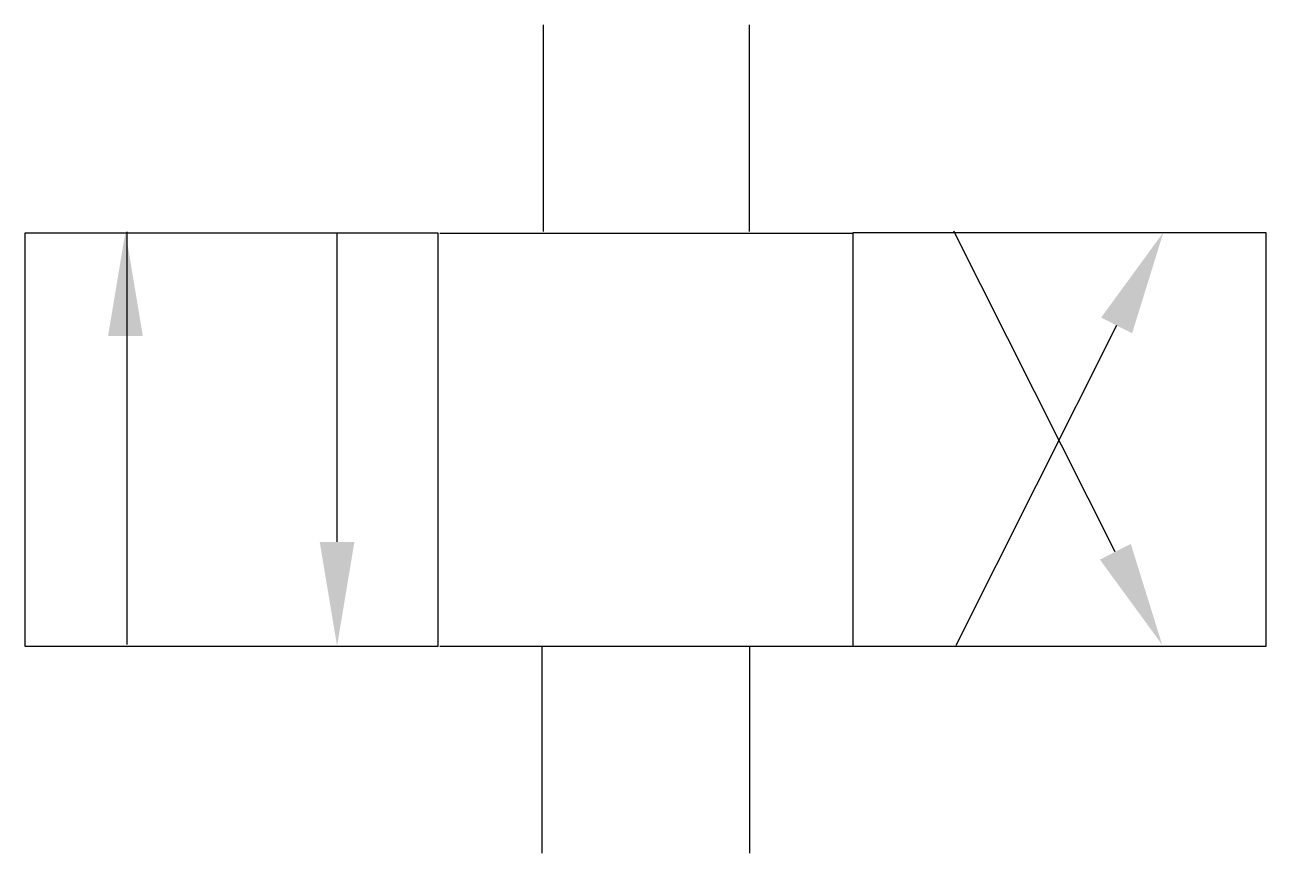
# Model space of a CAD drawing. Extents: x 695.6 to 725.6, y 92.7 to 112.7.
import ezdxf

# ---------------------------------------------------------------- set-up
doc = ezdxf.new("R2010")
doc.units = 0
doc.header["$LTSCALE"] = 5
doc.header["$MEASUREMENT"] = 0
doc.layers.add('11', color=1, linetype='CONTINUOUS')
doc.layers.add('12', color=2, linetype='CONTINUOUS')

msp = doc.modelspace()

# ---------------------------------------------------------------- linework, layer by layer
at = {"layer": '11'}
for p, q in [((708.157, 107.73), (708.157, 112.73)), ((713.139, 107.73), (713.139, 112.73)), ((695.607, 107.693), (695.607, 97.693)), ((705.607, 107.693), (695.607, 107.693)), ((698.081, 97.739), (698.081, 107.725)), ((703.162, 100.218), (703.162, 107.693)), ((705.607, 97.693), (705.607, 107.693)), ((705.647, 107.693), (715.647, 107.693)), ((725.643, 107.694), (715.643, 107.694)), ((715.643, 107.694), (715.643, 97.694)), ((721.993, 99.981), (718.085, 107.741)), ((725.643, 97.694), (725.643, 107.694)), ((722.024, 105.457), (718.134, 97.714)), ((695.607, 97.693), (705.607, 97.693)), ((705.647, 97.698), (715.647, 97.698)), ((708.118, 97.688), (708.118, 92.688)), ((713.139, 97.688), (713.139, 92.688)), ((715.643, 97.694), (725.643, 97.694))]:
    msp.add_line(p, q, dxfattribs=at)
at = {"layer": '12'}
for points in [[(697.622, 105.205), (698.462, 105.205), (698.042, 107.725)], [(721.649, 105.646), (722.4, 105.269), (723.156, 107.709)], [(703.582, 100.218), (702.742, 100.218), (703.162, 97.698)], [(722.368, 100.17), (721.618, 99.792), (723.126, 97.73)]]:
    msp.add_solid(points, dxfattribs=at)

doc.saveas('drawing.dxf')
